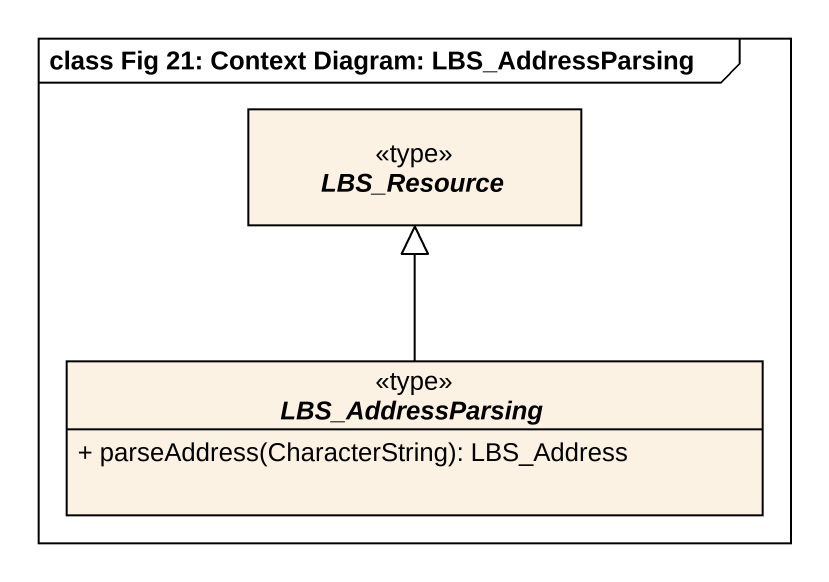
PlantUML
@startuml
mainframe class Fig 21: Context Diagram: LBS_AddressParsing
hide circle
hide empty members
skinparam classAttributeIconSize 0
abstract class LBS_Resource <<type>>
abstract class LBS_AddressParsing <<type>> {
  + parseAddress(CharacterString): LBS_Address
}
LBS_AddressParsing -up-|> LBS_Resource
@enduml
